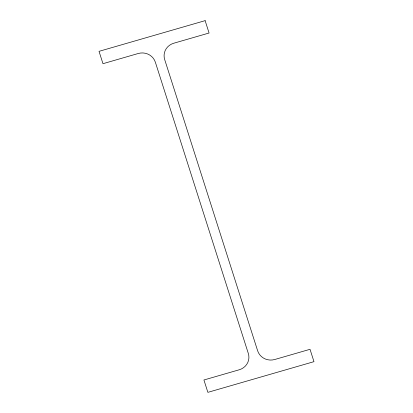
<?xml version="1.0" encoding="UTF-8"?>
<svg xmlns="http://www.w3.org/2000/svg" width="413" height="413" viewBox="0 0 413 413"><rect width="100%" height="100%" fill="white"/><g stroke="black" fill="none" stroke-linecap="round" stroke-linejoin="round"><path stroke-width="0.62" d="M205.132 20.65L99.027 51.336L102.971 63.695L138.267 53.489A13.701 13.066 0.8 0 1 155.36 62.203L248.332 353.487A13.701 13.066 0.8 0 1 239.215 369.78L203.924 379.986L207.868 392.35L313.973 361.664L310.029 349.305L274.733 359.511A13.701 13.066 0.8 0 1 257.64 350.797L164.668 59.513A13.701 13.066 0.8 0 1 173.785 43.22L209.076 33.014L205.132 20.65"/></g></svg>
